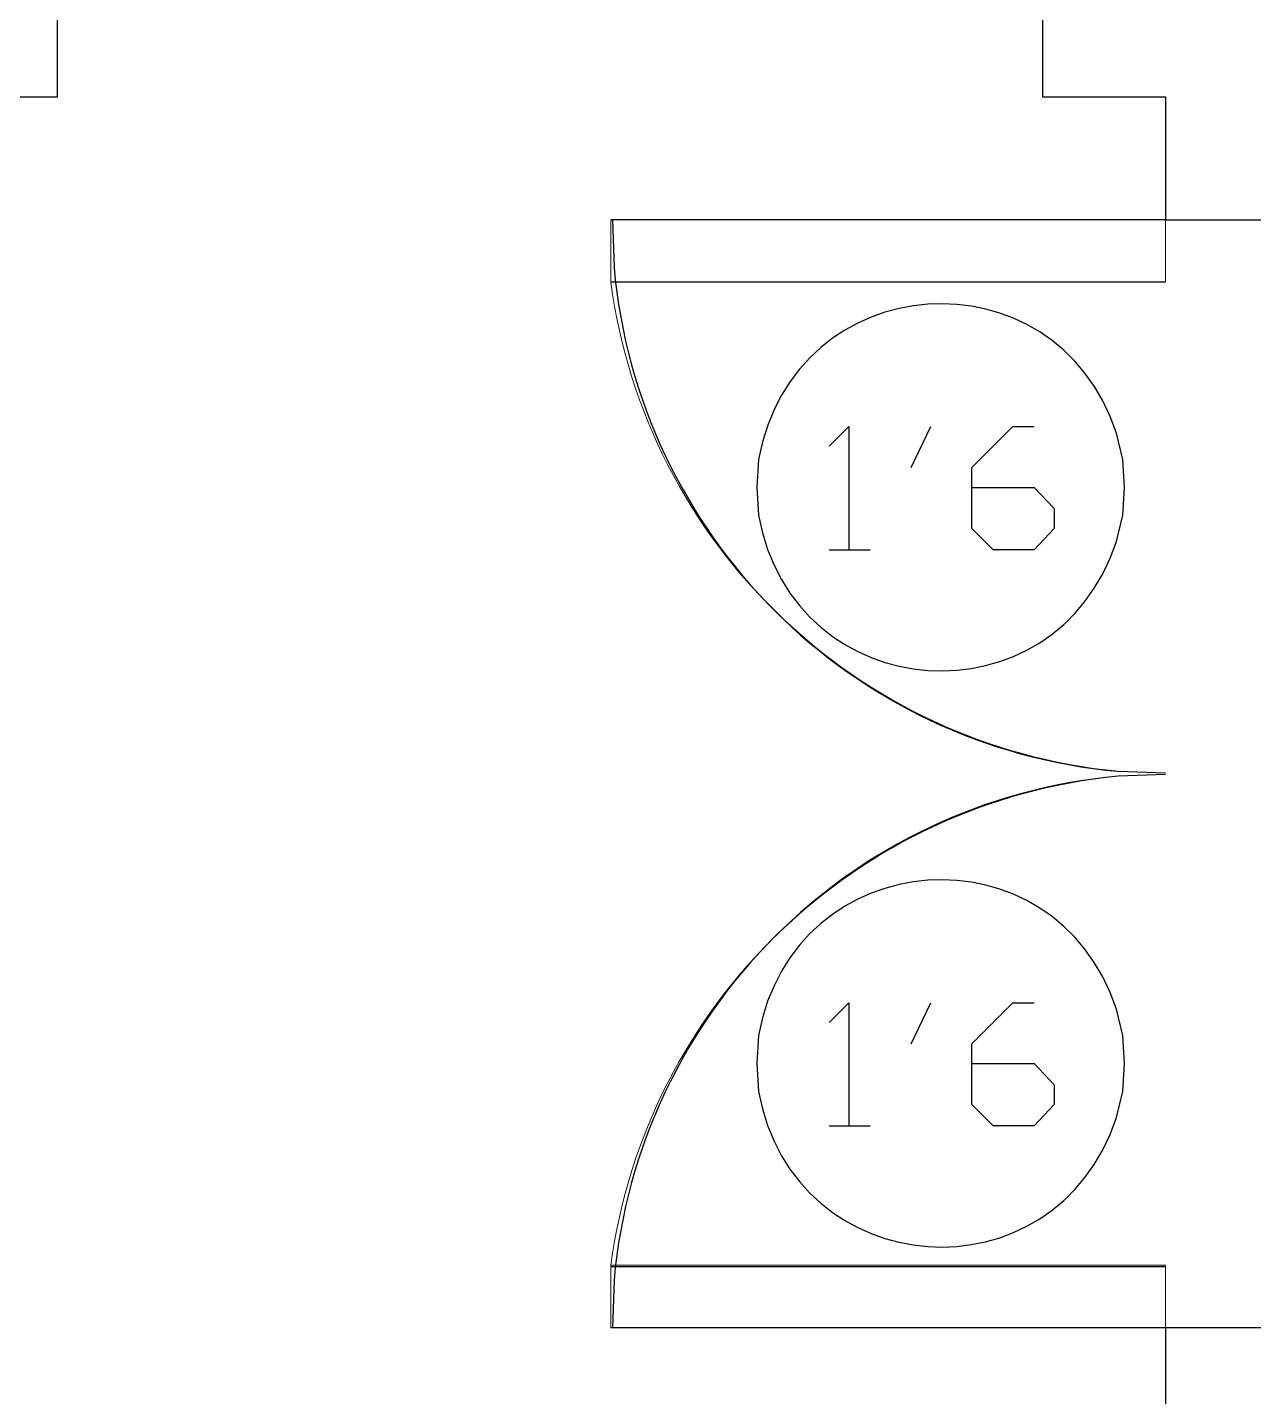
# Model space of a CAD drawing. Header units: inches. Extents: x -167 to 6071, y -6287 to -2731.
# Drawn here: x 710.45 to 750.28, y -5776.31 to -5731.82 of the extents above; entities that cross this region are included whole.
import ezdxf

# ---------------------------------------------------------------- set-up
doc = ezdxf.new("R2010")
doc.units = ezdxf.units.IN
doc.header["$LTSCALE"] = 96
doc.header["$MEASUREMENT"] = 0
doc.layers.add('Doors', color=5, linetype='Continuous', lineweight=9)
doc.layers.add('PDF_Geometry', color=7, linetype='Continuous', true_color=0x4a4a4a)

msp = doc.modelspace()

# ---------------------------------------------------------------- linework, layer by layer
at = {"layer": 'Doors', "transparency": 33554687}
for points in [[(729.397, -5738.069), (747.423, -5738.069), (747.423, -5740.095), (729.397, -5740.095)], [(729.397, -5774.069), (747.423, -5774.069), (747.423, -5772.042), (729.397, -5772.042)]]:
    msp.add_lwpolyline(points, dxfattribs=at)
for points in [[(729.397, -5738.069), (729.397, -5740.095, 0.348252), (745.877, -5755.989), (747.423, -5756.042)], [(729.397, -5774.069), (729.397, -5772.042, -0.348252), (745.877, -5756.149), (747.423, -5756.095)]]:
    msp.add_lwpolyline(points, format="xyb", dxfattribs=at)
at = {"layer": 'PDF_Geometry', "color": 7}
for points in [[(640.917, -5581.109), (640.917, -5745.589), (707.423, -5745.589), (707.423, -5734.069), (711.423, -5734.069), (711.423, -5730.602), (707.423, -5730.602), (707.423, -5714.602), (696.437, -5714.602), (696.437, -5718.069), (703.903, -5718.069), (703.903, -5742.069)], [(648.437, -5714.602), (644.437, -5714.602), (644.437, -5581.109), (786.943, -5581.109), (786.943, -5714.602), (747.423, -5714.602), (747.423, -5730.602), (743.423, -5730.602), (743.423, -5734.069), (747.423, -5734.069), (747.423, -5738.069), (750.943, -5738.069), (750.943, -5734.069), (784.917, -5734.069), (784.917, -5778.069), (750.943, -5778.069), (750.943, -5774.069), (747.423, -5774.069), (747.423, -5785.589)], [(747.423, -5738.069), (729.397, -5738.069)], [(747.423, -5740.095), (729.397, -5740.095)], [(747.423, -5772.095), (729.397, -5772.095)], [(747.423, -5774.069), (729.397, -5774.069)]]:
    msp.add_lwpolyline(points, dxfattribs=at)
at = {"layer": 'PDF_Geometry'}
for points in [[(729.45, -5738.069), (729.503, -5739.615, 0.362419), (745.877, -5755.989), (747.423, -5756.042)], [(747.423, -5756.095), (745.877, -5756.149, 0.362643), (729.503, -5772.522), (729.45, -5774.069)]]:
    msp.add_lwpolyline(points, format="xyb", dxfattribs=at)
for points in [[(736.49, -5745.429), (737.13, -5744.789), (737.13, -5748.789)], [(739.157, -5746.122), (739.797, -5744.789)], [(741.13, -5746.762), (743.157, -5746.762), (743.797, -5747.455), (743.797, -5748.095), (743.157, -5748.789), (741.823, -5748.789), (741.13, -5748.095), (741.13, -5746.122), (742.463, -5744.789), (743.157, -5744.789)], [(745.823, -5748.522), (746.037, -5747.669), (746.09, -5746.762), (746.037, -5745.855), (745.823, -5745.002)], [(734.197, -5745.855), (734.143, -5746.762), (734.197, -5747.669)], [(736.49, -5748.789), (737.823, -5748.789)], [(736.49, -5764.149), (737.13, -5763.509), (737.13, -5767.509)], [(739.157, -5764.842), (739.797, -5763.509)], [(741.13, -5765.482), (743.157, -5765.482), (743.797, -5766.175), (743.797, -5766.815), (743.157, -5767.509), (741.823, -5767.509), (741.13, -5766.815), (741.13, -5764.842), (742.463, -5763.509), (743.157, -5763.509)], [(745.823, -5767.242), (746.037, -5766.389), (746.09, -5765.482), (746.037, -5764.575), (745.823, -5763.722)], [(734.197, -5764.575), (734.143, -5765.482), (734.197, -5766.389)], [(736.49, -5767.509), (737.823, -5767.509)]]:
    msp.add_lwpolyline(points, dxfattribs=at)
for points in [[(745.823, -5745.002), (743.848, -5738.993), (735.343, -5739.552), (734.197, -5745.855)], [(734.197, -5747.669), (735.34, -5753.965), (743.844, -5754.537), (745.823, -5748.522)], [(745.823, -5763.722), (743.845, -5757.708), (735.34, -5758.278), (734.197, -5764.575)], [(734.197, -5766.389), (735.339, -5772.684), (743.843, -5773.258), (745.823, -5767.242)]]:
    msp.add_open_spline(points, degree=3, dxfattribs=at)

doc.saveas('drawing.dxf')
